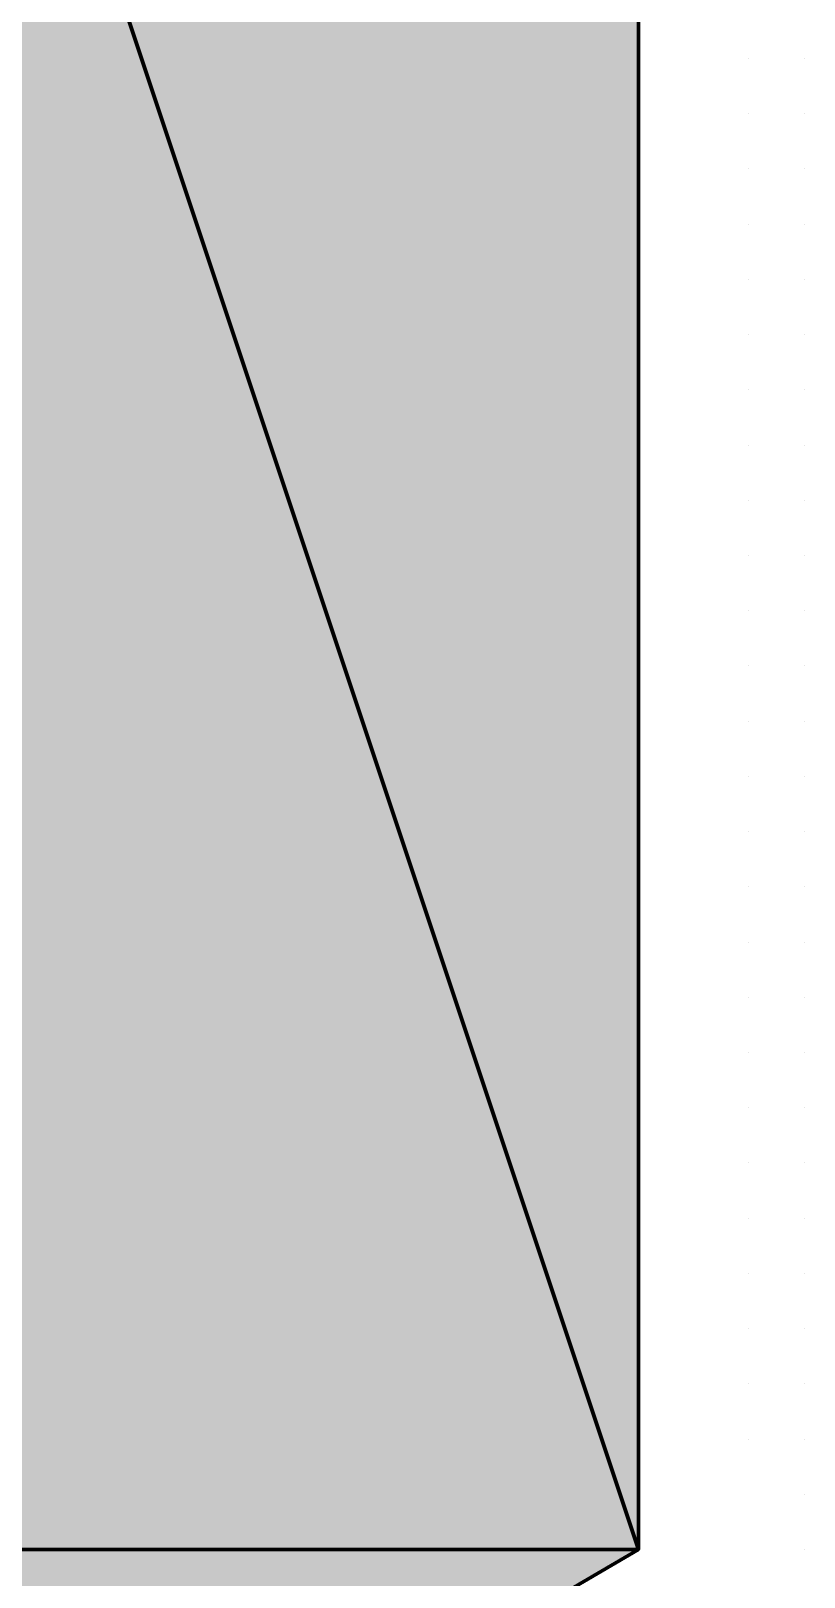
# Model space of a CAD drawing. Header units: inches. Extents: x 1 to 529, y -1 to 335.
# Drawn here: x 410.2 to 411.133, y 25.567 to 27.433 of the extents above; entities that cross this region are included whole.
import ezdxf

# ---------------------------------------------------------------- set-up
doc = ezdxf.new("R2010")
doc.units = ezdxf.units.IN
doc.layers.add('H', color=7, linetype='CONTINUOUS', lineweight=100)
doc.layers.add('P', color=250, linetype='CONTINUOUS', lineweight=100)

msp = doc.modelspace()

# ---------------------------------------------------------------- hatches: boundary and pattern name
at = {"layer": 'H', "linetype": 'CONTINUOUS'}
for points in [[(408.2, 25.6), (410.9333, 25.6), (408.2, 33.8), (408.2, 25.6), (410.9333, 25.6), (408.2, 24)], [(408.2, 33.8), (410.9333, 33.8), (410.9333, 25.6)]]:
    msp.add_hatch(color=0, dxfattribs=at).paths.add_polyline_path(points)

# ---------------------------------------------------------------- linework, layer by layer
at = {"layer": 'P', "color": 0, "linetype": 'CONTINUOUS'}
for points in [[(408.2, 33.8), (408.2, 25.6), (410.9333, 25.6), (408.2, 33.8)], [(408.2, 33.8), (410.9333, 33.8), (410.9333, 25.6), (408.2, 33.8)], [(411.0667, 27.4), (411.0667, 27.4)], [(411.0667, 27.4), (411.0667, 27.4)], [(411.1333, 27.4), (411.1333, 27.4)], [(411.1333, 27.4), (411.1333, 27.4)], [(411.1333, 27.4), (411.1333, 27.4)], [(411.1333, 27.4), (411.1333, 27.4)], [(411.1333, 27.4), (411.1333, 27.4)], [(411.1333, 27.4), (411.1333, 27.4)], [(411.0667, 27.3333), (411.0667, 27.3333)], [(411.0667, 27.3333), (411.0667, 27.3333)], [(411.0667, 27.3333), (411.0667, 27.3333)], [(411.1333, 27.3333), (411.1333, 27.3333)], [(411.1333, 27.3333), (411.1333, 27.3333)], [(411.1333, 27.3333), (411.1333, 27.3333)], [(411.1333, 27.3333), (411.1333, 27.3333)], [(411.1333, 27.3333), (411.1333, 27.3333)], [(411.1333, 27.3333), (411.1333, 27.3333)], [(411.1333, 27.3333), (411.1333, 27.3333)], [(411.1333, 27.3333), (411.1333, 27.3333)], [(411.1333, 27.3333), (411.1333, 27.3333)], [(411.1333, 27.3333), (411.1333, 27.3333)], [(411.1333, 27.3333), (411.1333, 27.3333)], [(411.1333, 27.3333), (411.1333, 27.3333)], [(411.1333, 27.3333), (411.1333, 27.3333)], [(411.1333, 27.3333), (411.1333, 27.3333)], [(411.1333, 27.3333), (411.1333, 27.3333)], [(411.0667, 27.2667), (411.0667, 27.2667)], [(411.0667, 27.2667), (411.0667, 27.2667)], [(411.1333, 27.2667), (411.1333, 27.2667)], [(411.1333, 27.2667), (411.1333, 27.2667)], [(411.1333, 27.2667), (411.1333, 27.2667)], [(411.1333, 27.2667), (411.1333, 27.2667)], [(411.1333, 27.2667), (411.1333, 27.2667)], [(411.1333, 27.2667), (411.1333, 27.2667)], [(411.0667, 27.2), (411.0667, 27.2)], [(411.0667, 27.2), (411.0667, 27.2)], [(411.0667, 27.2), (411.0667, 27.2)], [(411.1333, 27.2), (411.1333, 27.2)], [(411.1333, 27.2), (411.1333, 27.2)], [(411.1333, 27.2), (411.1333, 27.2)], [(411.1333, 27.2), (411.1333, 27.2)], [(411.1333, 27.2), (411.1333, 27.2)], [(411.1333, 27.2), (411.1333, 27.2)], [(411.1333, 27.2), (411.1333, 27.2)], [(411.1333, 27.2), (411.1333, 27.2)], [(411.1333, 27.2), (411.1333, 27.2)], [(411.1333, 27.2), (411.1333, 27.2)], [(411.1333, 27.2), (411.1333, 27.2)], [(411.1333, 27.2), (411.1333, 27.2)], [(411.0667, 27.1333), (411.0667, 27.1333)], [(411.1333, 27.1333), (411.1333, 27.1333)], [(411.1333, 27.1333), (411.1333, 27.1333)], [(411.1333, 27.1333), (411.1333, 27.1333)], [(411.1333, 27.1333), (411.1333, 27.1333)], [(411.1333, 27.1333), (411.1333, 27.1333)], [(411.1333, 27.1333), (411.1333, 27.1333)], [(411.0667, 27.0667), (411.0667, 27.0667)], [(411.0667, 27.0667), (411.0667, 27.0667)], [(411.1333, 27.0667), (411.1333, 27.0667)], [(411.1333, 27.0667), (411.1333, 27.0667)], [(411.1333, 27.0667), (411.1333, 27.0667)], [(411.1333, 27.0667), (411.1333, 27.0667)], [(411.1333, 27.0667), (411.1333, 27.0667)], [(411.1333, 27.0667), (411.1333, 27.0667)], [(411.0667, 27), (411.0667, 27)], [(411.0667, 27), (411.0667, 27)], [(411.0667, 27), (411.0667, 27)], [(411.1333, 27), (411.1333, 27)], [(411.1333, 27), (411.1333, 27)], [(411.1333, 27), (411.1333, 27)], [(411.1333, 27), (411.1333, 27)], [(411.1333, 27), (411.1333, 27)], [(411.1333, 27), (411.1333, 27)], [(411.1333, 27), (411.1333, 27)], [(411.1333, 27), (411.1333, 27)], [(411.1333, 27), (411.1333, 27)], [(411.1333, 27), (411.1333, 27)], [(411.1333, 27), (411.1333, 27)], [(411.1333, 27), (411.1333, 27)], [(411.1333, 27), (411.1333, 27)], [(411.1333, 27), (411.1333, 27)], [(411.1333, 27), (411.1333, 27)], [(411.0667, 26.9333), (411.0667, 26.9333)], [(411.0667, 26.9333), (411.0667, 26.9333)], [(411.1333, 26.9333), (411.1333, 26.9333)], [(411.1333, 26.9333), (411.1333, 26.9333)], [(411.1333, 26.9333), (411.1333, 26.9333)], [(411.1333, 26.9333), (411.1333, 26.9333)], [(411.1333, 26.9333), (411.1333, 26.9333)], [(411.1333, 26.9333), (411.1333, 26.9333)], [(411.0667, 26.8667), (411.0667, 26.8667)], [(411.1333, 26.8667), (411.1333, 26.8667)], [(411.1333, 26.8667), (411.1333, 26.8667)], [(411.1333, 26.8667), (411.1333, 26.8667)], [(411.1333, 26.8667), (411.1333, 26.8667)], [(411.1333, 26.8667), (411.1333, 26.8667)], [(411.1333, 26.8667), (411.1333, 26.8667)], [(411.0667, 26.8), (411.0667, 26.8)], [(411.0667, 26.8), (411.0667, 26.8)], [(411.0667, 26.8), (411.0667, 26.8)], [(411.1333, 26.8), (411.1333, 26.8)], [(411.1333, 26.8), (411.1333, 26.8)], [(411.1333, 26.8), (411.1333, 26.8)], [(411.1333, 26.8), (411.1333, 26.8)], [(411.1333, 26.8), (411.1333, 26.8)], [(411.1333, 26.8), (411.1333, 26.8)], [(411.1333, 26.8), (411.1333, 26.8)], [(411.1333, 26.8), (411.1333, 26.8)], [(411.1333, 26.8), (411.1333, 26.8)], [(411.1333, 26.8), (411.1333, 26.8)], [(411.1333, 26.8), (411.1333, 26.8)], [(411.1333, 26.8), (411.1333, 26.8)], [(411.0667, 26.7333), (411.0667, 26.7333)], [(411.0667, 26.7333), (411.0667, 26.7333)], [(411.1333, 26.7333), (411.1333, 26.7333)], [(411.1333, 26.7333), (411.1333, 26.7333)], [(411.1333, 26.7333), (411.1333, 26.7333)], [(411.1333, 26.7333), (411.1333, 26.7333)], [(411.1333, 26.7333), (411.1333, 26.7333)], [(411.1333, 26.7333), (411.1333, 26.7333)], [(411.0667, 26.6667), (411.0667, 26.6667)], [(411.0667, 26.6667), (411.0667, 26.6667)], [(411.0667, 26.6667), (411.0667, 26.6667)], [(411.1333, 26.6667), (411.1333, 26.6667)], [(411.1333, 26.6667), (411.1333, 26.6667)], [(411.1333, 26.6667), (411.1333, 26.6667)], [(411.1333, 26.6667), (411.1333, 26.6667)], [(411.1333, 26.6667), (411.1333, 26.6667)], [(411.1333, 26.6667), (411.1333, 26.6667)], [(411.1333, 26.6667), (411.1333, 26.6667)], [(411.1333, 26.6667), (411.1333, 26.6667)], [(411.1333, 26.6667), (411.1333, 26.6667)], [(411.1333, 26.6667), (411.1333, 26.6667)], [(411.1333, 26.6667), (411.1333, 26.6667)], [(411.1333, 26.6667), (411.1333, 26.6667)], [(411.0667, 26.6), (411.0667, 26.6)], [(411.0667, 26.6), (411.0667, 26.6)], [(411.1333, 26.6), (411.1333, 26.6)], [(411.1333, 26.6), (411.1333, 26.6)], [(411.1333, 26.6), (411.1333, 26.6)], [(411.1333, 26.6), (411.1333, 26.6)], [(411.1333, 26.6), (411.1333, 26.6)], [(411.1333, 26.6), (411.1333, 26.6)], [(411.1333, 26.6), (411.1333, 26.6)], [(411.1333, 26.6), (411.1333, 26.6)], [(411.0667, 26.5333), (411.0667, 26.5333)], [(411.1333, 26.5333), (411.1333, 26.5333)], [(411.1333, 26.5333), (411.1333, 26.5333)], [(411.1333, 26.5333), (411.1333, 26.5333)], [(411.1333, 26.5333), (411.1333, 26.5333)], [(411.1333, 26.5333), (411.1333, 26.5333)], [(411.1333, 26.5333), (411.1333, 26.5333)], [(411.0667, 26.4667), (411.0667, 26.4667)], [(411.0667, 26.4667), (411.0667, 26.4667)], [(411.0667, 26.4667), (411.0667, 26.4667)], [(411.1333, 26.4667), (411.1333, 26.4667)], [(411.1333, 26.4667), (411.1333, 26.4667)], [(411.1333, 26.4667), (411.1333, 26.4667)], [(411.1333, 26.4667), (411.1333, 26.4667)], [(411.1333, 26.4667), (411.1333, 26.4667)], [(411.1333, 26.4667), (411.1333, 26.4667)], [(411.1333, 26.4667), (411.1333, 26.4667)], [(411.1333, 26.4667), (411.1333, 26.4667)], [(411.1333, 26.4667), (411.1333, 26.4667)], [(411.1333, 26.4667), (411.1333, 26.4667)], [(411.1333, 26.4667), (411.1333, 26.4667)], [(411.1333, 26.4667), (411.1333, 26.4667)], [(411.1333, 26.4667), (411.1333, 26.4667)], [(411.0667, 26.4), (411.0667, 26.4)], [(411.0667, 26.4), (411.0667, 26.4)], [(411.1333, 26.4), (411.1333, 26.4)], [(411.1333, 26.4), (411.1333, 26.4)], [(411.1333, 26.4), (411.1333, 26.4)], [(411.1333, 26.4), (411.1333, 26.4)], [(411.1333, 26.4), (411.1333, 26.4)], [(411.1333, 26.4), (411.1333, 26.4)], [(411.0667, 26.3333), (411.0667, 26.3333)], [(411.0667, 26.3333), (411.0667, 26.3333)], [(411.0667, 26.3333), (411.0667, 26.3333)], [(411.1333, 26.3333), (411.1333, 26.3333)], [(411.1333, 26.3333), (411.1333, 26.3333)], [(411.1333, 26.3333), (411.1333, 26.3333)], [(411.1333, 26.3333), (411.1333, 26.3333)], [(411.1333, 26.3333), (411.1333, 26.3333)], [(411.1333, 26.3333), (411.1333, 26.3333)], [(411.1333, 26.3333), (411.1333, 26.3333)], [(411.1333, 26.3333), (411.1333, 26.3333)], [(411.1333, 26.3333), (411.1333, 26.3333)], [(411.1333, 26.3333), (411.1333, 26.3333)], [(411.1333, 26.3333), (411.1333, 26.3333)], [(411.1333, 26.3333), (411.1333, 26.3333)], [(411.0667, 26.2667), (411.0667, 26.2667)], [(411.0667, 26.2667), (411.0667, 26.2667)], [(411.1333, 26.2667), (411.1333, 26.2667)], [(411.1333, 26.2667), (411.1333, 26.2667)], [(411.1333, 26.2667), (411.1333, 26.2667)], [(411.1333, 26.2667), (411.1333, 26.2667)], [(411.1333, 26.2667), (411.1333, 26.2667)], [(411.1333, 26.2667), (411.1333, 26.2667)], [(411.1333, 26.2667), (411.1333, 26.2667)], [(411.1333, 26.2667), (411.1333, 26.2667)], [(411.1333, 26.2667), (411.1333, 26.2667)], [(411.0667, 26.2), (411.0667, 26.2)], [(411.1333, 26.2), (411.1333, 26.2)], [(411.1333, 26.2), (411.1333, 26.2)], [(411.1333, 26.2), (411.1333, 26.2)], [(411.1333, 26.2), (411.1333, 26.2)], [(411.1333, 26.2), (411.1333, 26.2)], [(411.1333, 26.2), (411.1333, 26.2)], [(411.1333, 26.2), (411.1333, 26.2)], [(411.0667, 26.1333), (411.0667, 26.1333)], [(411.0667, 26.1333), (411.0667, 26.1333)], [(411.0667, 26.1333), (411.0667, 26.1333)], [(411.1333, 26.1333), (411.1333, 26.1333)], [(411.1333, 26.1333), (411.1333, 26.1333)], [(411.1333, 26.1333), (411.1333, 26.1333)], [(411.1333, 26.1333), (411.1333, 26.1333)], [(411.1333, 26.1333), (411.1333, 26.1333)], [(411.1333, 26.1333), (411.1333, 26.1333)], [(411.1333, 26.1333), (411.1333, 26.1333)], [(411.1333, 26.1333), (411.1333, 26.1333)], [(411.1333, 26.1333), (411.1333, 26.1333)], [(411.1333, 26.1333), (411.1333, 26.1333)], [(411.1333, 26.1333), (411.1333, 26.1333)], [(411.1333, 26.1333), (411.1333, 26.1333)], [(411.0667, 26.0667), (411.0667, 26.0667)], [(411.0667, 26.0667), (411.0667, 26.0667)], [(411.1333, 26.0667), (411.1333, 26.0667)], [(411.1333, 26.0667), (411.1333, 26.0667)], [(411.1333, 26.0667), (411.1333, 26.0667)], [(411.1333, 26.0667), (411.1333, 26.0667)], [(411.1333, 26.0667), (411.1333, 26.0667)], [(411.1333, 26.0667), (411.1333, 26.0667)], [(411.0667, 26), (411.0667, 26)], [(411.0667, 26), (411.0667, 26)], [(411.0667, 26), (411.0667, 26)], [(411.1333, 26), (411.1333, 26)], [(411.1333, 26), (411.1333, 26)], [(411.1333, 26), (411.1333, 26)], [(411.1333, 26), (411.1333, 26)], [(411.1333, 26), (411.1333, 26)], [(411.1333, 26), (411.1333, 26)], [(411.1333, 26), (411.1333, 26)], [(411.1333, 26), (411.1333, 26)], [(411.1333, 26), (411.1333, 26)], [(411.1333, 26), (411.1333, 26)], [(411.1333, 26), (411.1333, 26)], [(411.1333, 26), (411.1333, 26)], [(411.0667, 25.9333), (411.0667, 25.9333)], [(411.1333, 25.9333), (411.1333, 25.9333)], [(411.1333, 25.9333), (411.1333, 25.9333)], [(411.1333, 25.9333), (411.1333, 25.9333)], [(411.1333, 25.9333), (411.1333, 25.9333)], [(411.1333, 25.9333), (411.1333, 25.9333)], [(411.1333, 25.9333), (411.1333, 25.9333)], [(411.0667, 25.8667), (411.0667, 25.8667)], [(411.0667, 25.8667), (411.0667, 25.8667)], [(411.1333, 25.8667), (411.1333, 25.8667)], [(411.1333, 25.8667), (411.1333, 25.8667)], [(411.1333, 25.8667), (411.1333, 25.8667)], [(411.1333, 25.8667), (411.1333, 25.8667)], [(411.1333, 25.8667), (411.1333, 25.8667)], [(411.1333, 25.8667), (411.1333, 25.8667)], [(411.1333, 25.8667), (411.1333, 25.8667)], [(411.1333, 25.8667), (411.1333, 25.8667)], [(411.0667, 25.8), (411.0667, 25.8)], [(411.0667, 25.8), (411.0667, 25.8)], [(411.0667, 25.8), (411.0667, 25.8)], [(411.1333, 25.8), (411.1333, 25.8)], [(411.1333, 25.8), (411.1333, 25.8)], [(411.1333, 25.8), (411.1333, 25.8)], [(411.1333, 25.8), (411.1333, 25.8)], [(411.1333, 25.8), (411.1333, 25.8)], [(411.1333, 25.8), (411.1333, 25.8)], [(411.1333, 25.8), (411.1333, 25.8)], [(411.1333, 25.8), (411.1333, 25.8)], [(411.1333, 25.8), (411.1333, 25.8)], [(411.1333, 25.8), (411.1333, 25.8)], [(411.1333, 25.8), (411.1333, 25.8)], [(411.1333, 25.8), (411.1333, 25.8)], [(411.0667, 25.7333), (411.0667, 25.7333)], [(411.0667, 25.7333), (411.0667, 25.7333)], [(411.1333, 25.7333), (411.1333, 25.7333)], [(411.1333, 25.7333), (411.1333, 25.7333)], [(411.1333, 25.7333), (411.1333, 25.7333)], [(411.1333, 25.7333), (411.1333, 25.7333)], [(411.1333, 25.7333), (411.1333, 25.7333)], [(411.1333, 25.6667), (411.1333, 25.6667)], [(411.1333, 25.6667), (411.1333, 25.6667)], [(408.2, 25.6), (410.9333, 25.6), (408.2, 24), (408.2, 25.6)], [(411.1333, 25.6), (411.1333, 25.6)], [(411.1333, 25.6), (411.1333, 25.6)], [(411.1333, 25.6), (411.1333, 25.6)], [(411.1333, 25.6), (411.1333, 25.6)], [(411.1333, 25.6), (411.1333, 25.6)], [(411.1333, 25.6), (411.1333, 25.6)], [(411.1333, 25.6), (411.1333, 25.6)]]:
    msp.add_lwpolyline(points, dxfattribs=at)

doc.saveas('drawing.dxf')
